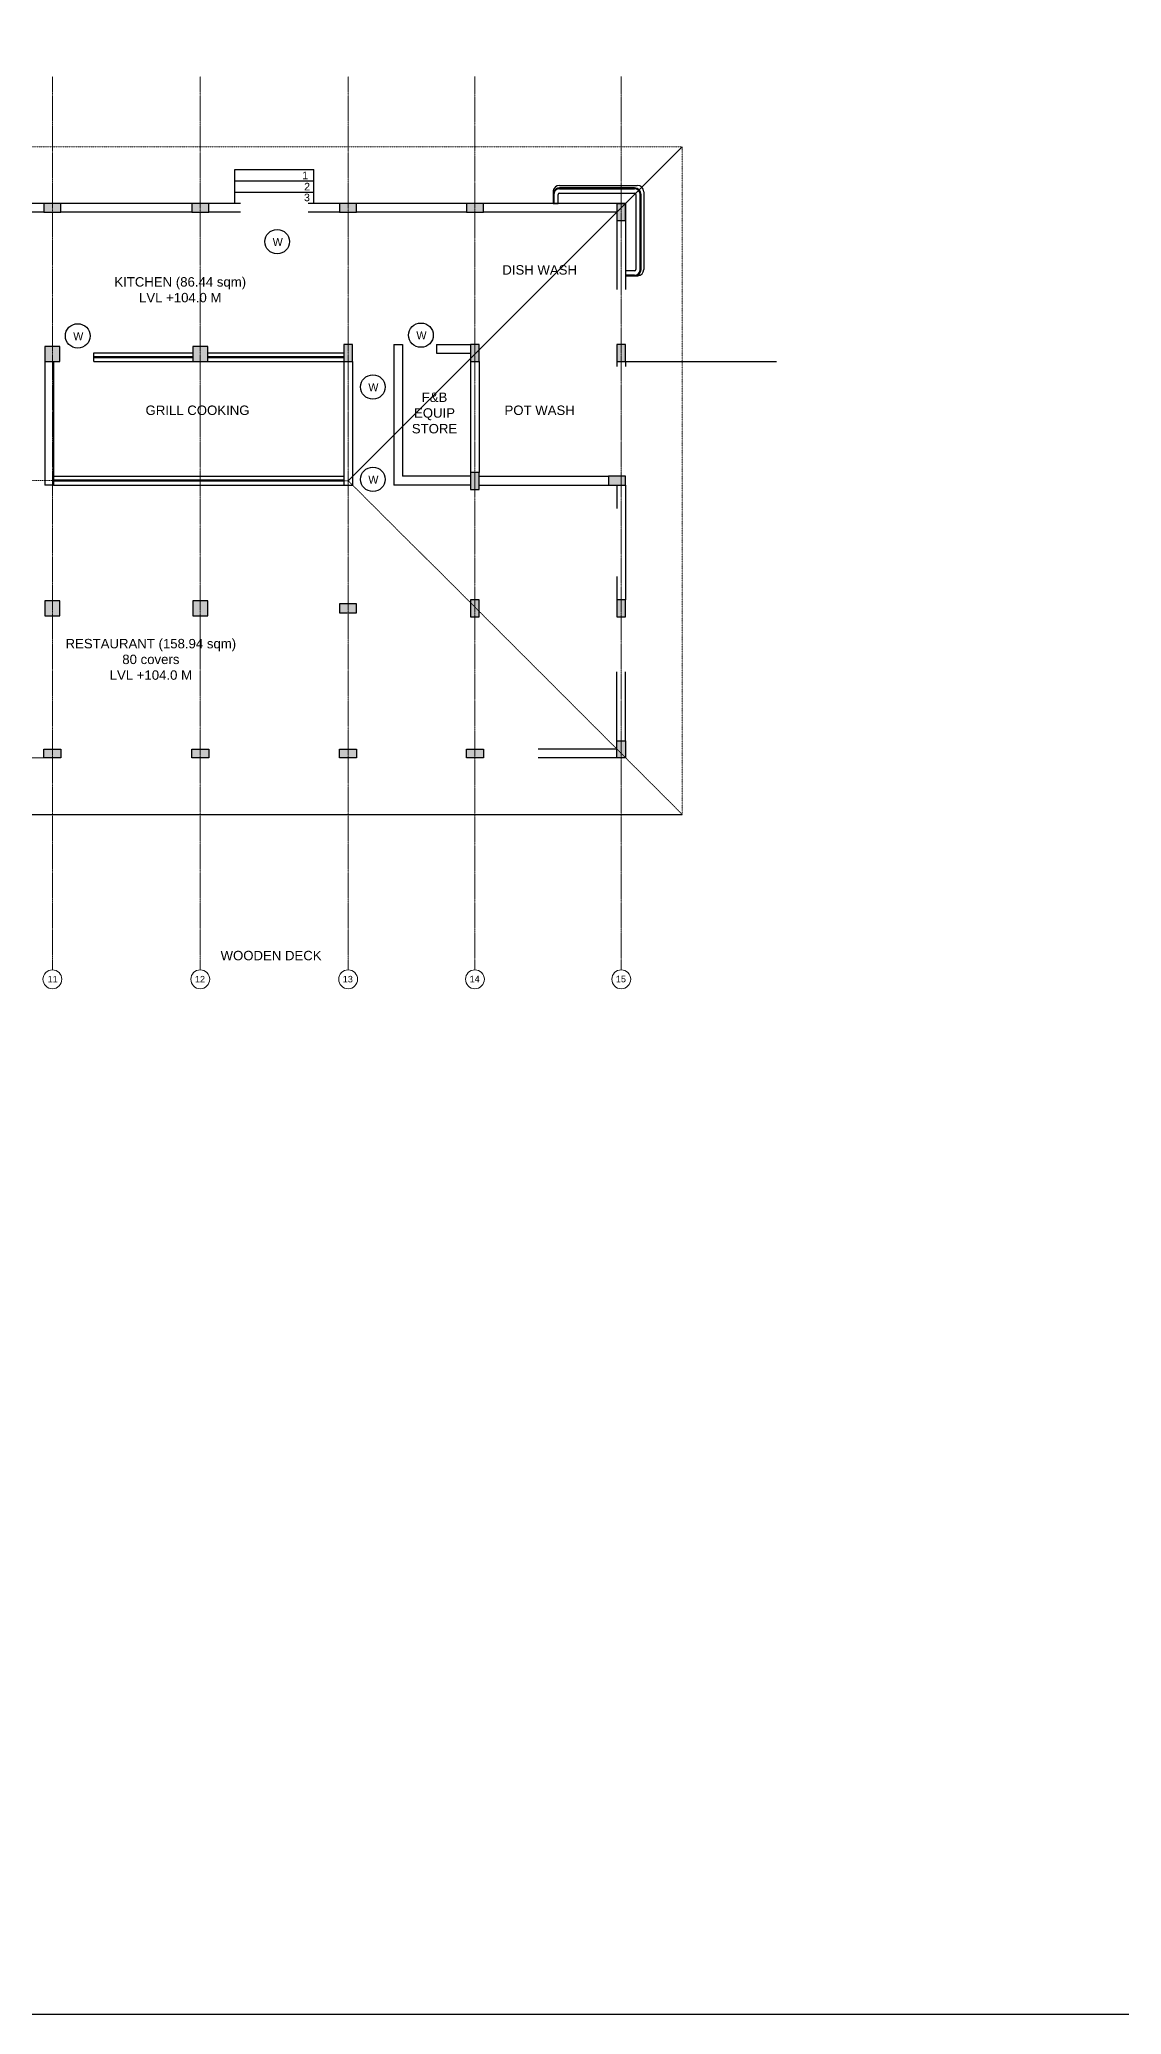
# Model space of a CAD drawing. Header units: millimetres. Extents: x 2659630 to 6742168, y -2425387 to -732288.
# Drawn here: x 2978438 to 3007119, y -1147870 to -1095501 of the extents above; entities that cross this region are included whole.
import ezdxf
from ezdxf.enums import TextEntityAlignment as Align

# ---------------------------------------------------------------- set-up
doc = ezdxf.new("R2010")
doc.units = ezdxf.units.MM
for name, pattern in [('DASHED', [0.75, 0.5, -0.25]), ('Grid Line', [22.225, 12.7, -3.175, 3.175, -3.175]), ('Hidden', [7.14375, 4.7625, -2.38125]), ('Overhead', [3.96875, 2.38125, -1.5875])]:
    doc.linetypes.add(name, pattern=pattern)
for name, color, linetype, lineweight in [('A-ANNO-DIMS', 211, 'Continuous', 9), ('A-DETL-THIN', 151, 'Continuous', 18), ('A-ELEV-05', 233, 'Continuous', 0), ('A-FLOR-OVHD', 1, 'Overhead', 18), ('A-GENM', 13, 'Continuous', 18), ('A-hatch', 253, 'Continuous', 0), ('A-PLASTER', 50, 'Continuous', 0), ('A-STRUCTURE ABOVE', 251, 'DASHED', 0), ('A-WALL', 113, 'Continuous', 9), ('A-WALL-PATT', 111, 'Continuous', 0), ('S-GRID', 1, 'Continuous', 9), ('S-GRID-IDEN', 1, 'Continuous', 9)]:
    doc.layers.add(name, color=color, linetype=linetype, lineweight=lineweight)
for name, color, linetype in [('A-LINE 08', 8, 'Continuous'), ('S-COLUMN', 1, 'Continuous'), ('S-COLUMN NO', 2, 'Continuous')]:
    doc.layers.add(name, color=color, linetype=linetype)
doc.layers.get('A-ANNO-DIMS').off()
doc.styles.add('Arial', font='arial.ttf', dxfattribs={"height": 123})
doc.styles.add('Arial_6', font='arial.ttf', dxfattribs={"height": 122.941617})
doc.styles.add('style1', font='handlet.shx')

# ---------------------------------------------------------------- blocks, each defined once
blk = doc.blocks.new('A$C2D2C472C')
at = {"layer": 'A-WALL-PATT'}
h = blk.add_hatch(dxfattribs=at)
h.set_pattern_fill('ANSI37', color=256, scale=600, style=0)
h.set_pattern_definition([(45, (-102930.5, -114895.04), (-53.03301, 53.03301), []), (135, (-102930.5, -114895.04), (-53.03301, -53.03301), [])])
edge = h.paths.add_edge_path()
edge.add_line((945, 1920), (945, 2190))
edge.add_arc((910, 2190), 35, 359.9997, 449.9997)
edge.add_line((910, 2225), (207, 2225))
edge.add_arc((206, 2190), 34.8, 89.6479, 180.3515)
edge.add_line((172, 2190), (172, 990))
edge.add_arc((206, 990), 34.9, 179.8778, 270.1222)
edge.add_line((207, 955), (480, 955))
edge.add_line((480, 955), (480, 840))
edge.add_line((480, 840), (207, 840))
edge.add_arc((206, 990), 150, 192.8759, 270.0054, ccw=False)
edge.add_line((60, 956), (60, 2190))
edge.add_arc((204, 2196), 144, 89.0594, 182.2702, ccw=False)
edge.add_arc((117, -14981489), 14983828, 89.9969678, 89.9996576, ccw=False)
edge.add_arc((910, 2190), 150, 45.0021, 89.9973, ccw=False)
edge.add_arc((910, 2190), 150, -0.0027, 45.0021, ccw=False)
edge.add_line((1060, 2190), (1060, 1920))
edge.add_line((1060, 1920), (945, 1920))
at = {"layer": 'A-DETL-THIN'}
for p, q in [((480, 1920), (480, 1470)), ((710, 1920), (480, 1920))]:
    blk.add_line(p, q, dxfattribs=at)
at = {"layer": 'A-FLOR-OVHD'}
blk.add_lwpolyline([(1060, 1920, 0.457355), (890, 2120), (450, 2120, 0.414214), (280, 1950), (280, 1010, 0.414214), (450, 840), (480, 840), (480, 1920), (1060, 1920)], format="xyb", close=True, dxfattribs=at)
at = {"layer": 'A-GENM'}
for centre, start, end in [((207, 2190, 0), 89.9997, 179.9997), ((207, 990, 0), 179.9997, 192.8569), ((207, 990, 0), 192.8569, 205.714), ((207, 990, 0), 205.714, 218.5711), ((207, 990, 0), 218.5711, 231.4283), ((207, 990, 0), 231.4283, 244.2854), ((207, 990, 0), 244.2854, 269.9997)]:
    blk.add_arc(centre, 170, start, end, dxfattribs=at)
at = {"layer": 'A-PLASTER'}
for p, q in [((37, 2190, 0), (37, 990, 0)), ((910, 2360, 0), (207, 2360, 0)), ((1080, 1920), (1080, 2190, 0)), ((207, 820, 0), (480, 820, 0))]:
    blk.add_line(p, q, dxfattribs=at)
for centre, start, end in [((207, 2190, 0), 90, 180), ((910, 2190, 0), 359.9997, 89.9997), ((207, 990, 0), 180, 192.8571), ((207, 990, 0), 192.8571, 205.7143), ((207, 990, 0), 205.7143, 218.5714), ((207, 990, 0), 218.5714, 231.4286), ((207, 990, 0), 231.4286, 244.2857), ((207, 990, 0), 244.2857, 270)]:
    blk.add_arc(centre, 170, start, end, dxfattribs=at)
at = {"layer": 'A-WALL'}
blk.add_lwpolyline([(945, 1920), (945, 2190, 0.414213), (910, 2225), (207, 2225, 0.417815), (172, 2190), (172, 990, 0.415463), (207, 955), (480, 955), (480, 840), (207, 840, -0.34985), (60, 956), (60, 2190, -0.430724), (207, 2340, -0.000012), (910, 2340, -0.198891), (1016, 2296, -0.198934), (1060, 2190), (1060, 1920)], format="xyb", close=True, dxfattribs=at)
blk = doc.blocks.new('vvv')
at = {"layer": 'A-hatch', "true_color": 0x939598}
h = blk.add_hatch(color=252, dxfattribs=at)
h.dxf.hatch_style = 1
h.paths.add_polyline_path([(-108013, -276340), (-108413, -276340), (-108413, -276740), (-108013, -276740)])
h.paths.add_polyline_path([(-104093, -276340), (-104493, -276340), (-104493, -276740), (-104093, -276740)])
h.paths.add_polyline_path([(-100148, -276425), (-100598, -276425), (-100598, -276655), (-100148, -276655)])
h.paths.add_polyline_path([(-97127, -276396), (-97127, -276765), (-96897, -276765), (-96897, -276626)])
h.paths.add_polyline_path([(-96897, -276315), (-97127, -276315), (-97127, -276396), (-96897, -276626)])
h.paths.add_polyline_path([(-93018, -276315), (-93248, -276315), (-93248, -276765), (-93018, -276765)])
h.paths.add_polyline_path([(-93018, -280055), (-93248, -280055), (-93248, -280275), (-93018, -280505)])
h.paths.add_polyline_path([(-93248, -280275), (-93248, -280275), (-93248, -280505), (-93018, -280505), (-93018, -280505)])
h.paths.add_polyline_path([(-96787, -280275), (-97237, -280275), (-97237, -280505), (-96787, -280505)])
h.paths.add_polyline_path([(-100148, -280275), (-100598, -280275), (-100598, -280505), (-100148, -280505)])
h.paths.add_polyline_path([(-104068, -280275), (-104518, -280275), (-104518, -280505), (-104068, -280505)])
h.paths.add_polyline_path([(-107988, -280275), (-108438, -280275), (-108438, -280505), (-107988, -280505)])
h.paths.add_polyline_path([(-111908, -280055), (-112358, -280055), (-112358, -280505), (-111908, -280505)])
h.paths.add_polyline_path([(-96897, -272935), (-97127, -272935), (-97127, -273385), (-96897, -273385)])
h.paths.add_polyline_path([(-93018, -273040), (-93468, -273040), (-93468, -273270), (-93018, -273270)])
h.paths.add_polyline_path([(-93018, -269545), (-93248, -269545), (-93248, -269995), (-93018, -269995)])
h.paths.add_polyline_path([(-96897, -269683), (-97127, -269913), (-97127, -269995), (-96897, -269995)])
h.paths.add_polyline_path([(-96897, -269683), (-96897, -269545), (-97127, -269545), (-97127, -269913)])
h.paths.add_polyline_path([(-100258, -269545), (-100488, -269545), (-100488, -269995), (-100258, -269995)])
h.paths.add_polyline_path([(-104093, -269595), (-104493, -269595), (-104493, -269995), (-104093, -269995)])
h.paths.add_polyline_path([(-108013, -269595), (-108413, -269595), (-108413, -269995), (-108013, -269995)])
h.paths.add_polyline_path([(-115828, -265805), (-116278, -265805), (-116278, -266255), (-115828, -266255)])
h.paths.add_polyline_path([(-111908, -265805), (-112358, -265805), (-112358, -266255), (-111908, -266255)])
h.paths.add_polyline_path([(-107988, -265805), (-108438, -265805), (-108438, -266035), (-107988, -266035)])
h.paths.add_polyline_path([(-104068, -265805), (-104518, -265805), (-104518, -266035), (-104068, -266035)])
h.paths.add_polyline_path([(-100148, -265805), (-100598, -265805), (-100598, -266035), (-100148, -266035)])
h.paths.add_polyline_path([(-96787, -265805), (-97237, -265805), (-97237, -266035), (-96787, -266035)])
h.paths.add_polyline_path([(-93018, -265805), (-93248, -266035), (-93248, -266255), (-93018, -266255)])
h.paths.add_polyline_path([(-93018, -265805), (-93018, -265805), (-93248, -265805), (-93248, -266035)])
h.paths.add_polyline_path([(-115828, -280055), (-116278, -280055), (-116278, -280505), (-115828, -280505)])
at = {"layer": 'A-ELEV-05', "color": 253}
blk.add_line((-111908, -280505), (-108438, -280505), dxfattribs=at)
at = {"layer": 'A-LINE 08', "color": 253}
for p, q in [((-100368, -273155), (-91518, -264305)), ((-103378, -264905), (-101284, -264905)), ((-103378, -265805), (-103378, -264905)), ((-101284, -265805), (-101284, -264905)), ((-103378, -265205), (-101284, -265205)), ((-103378, -265505), (-101284, -265505)), ((-94938, -265495), (-94938, -265805)), ((-94768, -265325), (-92708, -265325)), ((-92778, -265394), (-94768, -265394)), ((-94768, -265414), (-92778, -265414)), ((-92778, -265414), (-94768, -265414)), ((-92538, -265495), (-92538, -267555)), ((-108435, -265805), (-111913, -265805)), ((-107988, -265805), (-108438, -265805)), ((-108438, -265805), (-108438, -266035)), ((-104518, -265805), (-107988, -265805)), ((-107988, -266035), (-107988, -265805)), ((-104068, -265805), (-104518, -265805)), ((-104518, -265805), (-104518, -266035)), ((-103228, -265805), (-104068, -265805)), ((-104068, -266035), (-104068, -265805)), ((-100598, -265805), (-101428, -265805)), ((-100148, -265805), (-100598, -265805)), ((-100598, -265805), (-100598, -266035)), ((-97237, -265805), (-100148, -265805)), ((-100148, -266035), (-100148, -265805)), ((-96787, -265805), (-97237, -265805)), ((-97237, -265805), (-97237, -266035)), ((-93248, -265805), (-96787, -265805)), ((-96787, -266035), (-96787, -265805)), ((-94938, -265805), (-94918, -265805)), ((-94918, -265805), (-94918, -265564)), ((-94918, -265564), (-94918, -265805)), ((-94918, -265805), (-94803, -265805)), ((-94803, -265805), (-94803, -265564)), ((-94768, -265529), (-92778, -265529)), ((-93248, -265805), (-93018, -265805)), ((-93018, -265805), (-93248, -265805)), ((-93248, -265805), (-93248, -266255)), ((-93018, -265805), (-93018, -266255)), ((-93018, -266255), (-93018, -265805)), ((-92743, -265564), (-92743, -267555)), ((-92628, -265564), (-92628, -267555)), ((-92628, -267555), (-92628, -265564)), ((-92608, -267555), (-92608, -265564)), ((-108438, -266035), (-111908, -266035)), ((-108438, -266035), (-107988, -266035)), ((-104518, -266035), (-107988, -266035)), ((-104518, -266035), (-104068, -266035)), ((-103228, -266035), (-104063, -266035)), ((-100593, -266035), (-101428, -266035)), ((-100598, -266035), (-100148, -266035)), ((-97237, -266035), (-100148, -266035)), ((-97237, -266035), (-96787, -266035)), ((-93248, -266035), (-96787, -266035)), ((-93248, -266255), (-93248, -268089)), ((-93248, -266255), (-93018, -266255)), ((-93018, -266255), (-93018, -268089)), ((-92778, -267590), (-93018, -267590)), ((-93018, -267590), (-93018, -267705)), ((-92778, -267705), (-93018, -267705)), ((-93018, -267705), (-93018, -267725)), ((-93018, -267705), (-92778, -267705)), ((-93018, -267725), (-92778, -267725)), ((-92778, -267725), (-92708, -267725)), ((-108413, -269595), (-108413, -269995)), ((-108013, -269595), (-108413, -269595)), ((-108013, -269995), (-108013, -269595)), ((-104093, -269595), (-104493, -269595)), ((-104493, -269595), (-104493, -269995)), ((-104093, -269995), (-104093, -269595)), ((-100258, -269545), (-100488, -269545)), ((-100488, -269545), (-100488, -269995)), ((-100258, -269995), (-100258, -269545)), ((-99159, -269545), (-99159, -273270)), ((-99159, -269545), (-98929, -269545)), ((-98929, -269545), (-98929, -273040)), ((-98029, -269545), (-97127, -269545)), ((-98029, -269545), (-98029, -269775)), ((-96897, -269545), (-97127, -269545)), ((-97127, -269545), (-97127, -269995)), ((-96897, -269995), (-96897, -269545)), ((-93018, -269545), (-93248, -269545)), ((-93248, -269545), (-93248, -269995)), ((-93018, -269995), (-93018, -269545)), ((-108413, -269995), (-108413, -273270)), ((-108413, -269995), (-108013, -269995)), ((-108183, -269995), (-108183, -273270)), ((-107113, -269765), (-104493, -269765)), ((-107113, -269995), (-107113, -269765)), ((-107113, -269995), (-104493, -269995)), ((-104493, -269995), (-104093, -269995)), ((-104093, -269765), (-100488, -269765)), ((-104093, -269995), (-100488, -269995)), ((-100488, -269995), (-100258, -269995)), ((-100488, -269995), (-100488, -273270)), ((-100258, -269995), (-100258, -273270)), ((-98029, -269775), (-97127, -269775)), ((-97127, -269995), (-96897, -269995)), ((-97127, -269995), (-97127, -272935)), ((-96897, -269995), (-96897, -272935)), ((-93248, -269995), (-93018, -269995)), ((-93248, -269995), (-93248, -270128)), ((-93018, -269995), (-89018, -269995)), ((-93018, -269995), (-93018, -270128)), ((-108183, -273270), (-108413, -273270)), ((-108183, -273040), (-100488, -273040)), ((-108183, -273270), (-100488, -273270)), ((-100488, -273270), (-100258, -273270)), ((-97127, -273270), (-99159, -273270)), ((-97127, -273040), (-98929, -273040)), ((-96897, -272935), (-97127, -272935)), ((-97127, -272935), (-97127, -273385)), ((-96897, -273385), (-96897, -272935)), ((-96897, -273040), (-93468, -273040)), ((-96897, -273270), (-93468, -273270)), ((-93018, -273040), (-93468, -273040)), ((-93468, -273040), (-93468, -273270)), ((-93468, -273270), (-93018, -273270)), ((-93248, -273270), (-93248, -273892)), ((-93018, -273270), (-93018, -273040)), ((-93018, -273270), (-93018, -276315)), ((-93018, -273270), (-93018, -276315)), ((-97127, -273385), (-96897, -273385)), ((-93248, -275692), (-93248, -276315)), ((-108013, -276340), (-108413, -276340)), ((-108413, -276340), (-108413, -276740)), ((-108013, -276740), (-108013, -276340)), ((-104493, -276340), (-104493, -276740)), ((-104093, -276340), (-104493, -276340)), ((-104093, -276740), (-104093, -276340)), ((-100148, -276425), (-100598, -276425)), ((-100598, -276425), (-100598, -276655)), ((-100148, -276655), (-100148, -276425)), ((-96897, -276315), (-97127, -276315)), ((-97127, -276315), (-97127, -276765)), ((-96897, -276765), (-96897, -276315)), ((-93018, -276315), (-93248, -276315)), ((-93248, -276315), (-93248, -276765)), ((-93018, -276765), (-93018, -276315)), ((-108413, -276740), (-108013, -276740)), ((-104493, -276740), (-104093, -276740)), ((-100598, -276655), (-100148, -276655)), ((-97127, -276765), (-96897, -276765)), ((-93248, -276765), (-93018, -276765)), ((-93248, -280055), (-93248, -278220)), ((-93018, -280055), (-93018, -278220)), ((-93248, -280505), (-93248, -280055)), ((-93248, -280055), (-93018, -280055)), ((-93018, -280055), (-93018, -280505)), ((-108438, -280275), (-107988, -280275)), ((-108438, -280505), (-108438, -280275)), ((-107988, -280505), (-108438, -280505)), ((-107988, -280275), (-107988, -280505)), ((-104518, -280505), (-104518, -280275)), ((-104518, -280275), (-104068, -280275)), ((-104068, -280505), (-104518, -280505)), ((-104068, -280275), (-104068, -280505)), ((-100598, -280275), (-100148, -280275)), ((-100598, -280505), (-100598, -280275)), ((-100148, -280505), (-100598, -280505)), ((-100148, -280275), (-100148, -280505)), ((-97237, -280505), (-97237, -280275)), ((-97237, -280275), (-96787, -280275)), ((-96787, -280505), (-97237, -280505)), ((-96787, -280275), (-96787, -280505)), ((-93248, -280275), (-95332, -280275)), ((-93248, -280505), (-95332, -280505)), ((-93018, -280505), (-93248, -280505)), ((-148428, -282004), (-91518, -282005))]:
    blk.add_line(p, q, dxfattribs=at)
for points in [[(-104493, -269871), (-107113, -269871), (-107113, -269888), (-104493, -269888)], [(-104093, -269888), (-100488, -269888), (-100488, -269871), (-104093, -269871)]]:
    blk.add_lwpolyline(points, dxfattribs=at)
blk.add_lwpolyline([(-108183, -273146), (-108183, -273163), (-100488, -273163), (-100488, -273146)], close=True, dxfattribs=at)
for centre, radius, start, end in [((-94768, -265495), 170, 172.4031, 180.0569), ((-94768, -265564), 170, 154.2854, 179.9997), ((-94768, -265495), 170, 89.9997, 172.4031), ((-94768, -265564), 170, 141.4283, 154.2854), ((-94768, -265564), 150, 154.2854, 179.9997), ((-94768, -265564), 150, 154.2854, 167.1426), ((-94768, -265564), 150, 141.4283, 154.2854), ((-94768, -265564), 150, 141.4283, 154.2854), ((-94768, -265564), 170, 128.5711, 141.4283), ((-94768, -265564), 150, 128.5712, 141.4283), ((-94768, -265564), 150, 128.5711, 141.4283), ((-94768, -265564), 170, 115.714, 128.5711), ((-94768, -265564), 150, 115.714, 128.5711), ((-94768, -265564), 150, 115.714, 128.5711), ((-94768, -265564), 170, 102.8569, 115.714), ((-94768, -265564), 150, 102.8569, 115.714), ((-94768, -265564), 150, 102.8569, 115.714), ((-94768, -265564), 170, 89.9997, 102.8569), ((-94768, -265564), 150, 89.9997, 102.8569), ((-94768, -265564), 150, 89.9997, 102.8569), ((-92778, -265564), 170, 359.9997, 89.9997), ((-92778, -265564), 150, 80.0011, 89.9997), ((-92778, -265564), 150, 359.9997, 89.9997), ((-92778, -265564), 150, 70.0004, 79.9997), ((-92778, -265564), 150, 60.001, 69.9997), ((-92708, -265495), 170, 359.9997, 89.9997), ((-92778, -265564), 150, 50.0029, 59.9997), ((-92778, -265564), 150, 40.0034, 49.9997), ((-92778, -265564), 150, 30.0011, 39.9997), ((-92778, -265564), 150, 20.0004, 29.9997), ((-94768, -265564), 150, 167.1426, 179.9997), ((-94768, -265564), 35, 89.9997, 179.9997), ((-92778, -265564), 35, 359.9997, 89.9997), ((-92778, -265564), 150, 10.0011, 19.9997), ((-92778, -265564), 150, 359.9997, 9.9997), ((-92778, -267555), 150, 269.9997, 359.9997), ((-92778, -267555), 170, 269.9997, 359.9997), ((-92778, -267555), 35, 269.9997, 359.9997), ((-92778, -267555), 150, 269.9997, 359.9997), ((-92708, -267555), 170, 276.1879, 359.9997), ((-92708, -267555), 170, 269.9997, 276.1879)]:
    blk.add_arc(centre, radius, start, end, dxfattribs=at)
for centre in [(-102254, -266817), (-107540, -269316), (-98444, -269297), (-99718, -270670), (-99718, -273121)]:
    blk.add_ellipse(centre, major_axis=(329, 0), ratio=0.97954, start_param=-6.283185, end_param=0, dxfattribs=at)
at = {"layer": 'A-STRUCTURE ABOVE', "color": 252, "linetype": 'Hidden', "ltscale": 0.005, "true_color": 0x939598}
for p, q in [((-148428, -264304), (-91518, -264305)), ((-91518, -264305), (-91518, -282005)), ((-100368, -273155), (-139578, -273154)), ((-100368, -273155), (-91518, -282005))]:
    blk.add_line(p, q, dxfattribs=at)
at = {"layer": 'S-GRID', "color": 253, "linetype": 'Grid Line'}
for p, q in [((-108213, -286127), (-108213, -262440)), ((-104293, -286127), (-104293, -262440)), ((-100373, -286127), (-100373, -262440)), ((-97012, -262440), (-97012, -286127)), ((-93133, -262440), (-93133, -286127))]:
    blk.add_line(p, q, dxfattribs=at)
at = {"layer": 'S-GRID-IDEN', "color": 253}
for centre in [(-108213, -286377), (-104293, -286377), (-100373, -286377), (-97012, -286377), (-93133, -286377)]:
    blk.add_circle(centre, 250, dxfattribs=at)
at = {"layer": 'A-ANNO-DIMS', "color": 253, "xscale": -1}
blk.add_blockref('A$C2D2C472C', (-112203, -286424), dxfattribs=at)
at = {"layer": 'A-LINE 08', "color": 253, "char_height": 200, "width": 185.13, "attachment_point": 3, "rotation": 359.9997, "line_spacing_factor": 0.938532, "style": 'Arial_6'}
for s, insert in [('1', (-101434, -264962)), ('2', (-101382, -265258)), ('3', (-101387, -265545))]:
    blk.add_mtext(s, dxfattribs=dict(at, insert=insert))
at = {"layer": 'A-LINE 08', "color": 253, "char_height": 250, "attachment_point": 3, "style": 'Arial'}
for s, insert, width in [('\\pxqc;DISH WASH', (-92003, -267441), 6586.35), ('\\pxqc;KITCHEN (86.44 sqm)\\PLVL +104.0 M', (-102872, -267759), 3903.34), ('\\pxqc;GRILL COOKING', (-101072, -271163), 6586.35), ('\\pxqc;F&B \\PEQUIP \\PSTORE', (-94790, -270818), 6586.35), ('\\pxqc;POT WASH', (-92003, -271163), 6586.35), ('\\pxqc;RESTAURANT (158.94 sqm)\\P80 covers\\PLVL +104.0 M', (-102309, -277351), 6586.35), ('\\pxql;WOODEN DECK', (-100417, -285622), 3336.61)]:
    blk.add_mtext(s, dxfattribs=dict(at, insert=insert, width=width))
at = {"layer": 'A-LINE 08', "color": 253, "style": 'style1'}
for tag, p in [('HD1', (-102239, -266932)), ('HD4', (-112839, -268839)), ('HD4', (-107526, -269431)), ('HD4', (-98429, -269412)), ('HD6', (-108958, -269949)), ('HD6', (-99703, -270785)), ('HD4', (-119394, -271968)), ('HD4', (-113561, -271641)), ('HD4', (-109277, -271641)), ('HD6', (-108958, -273229)), ('HD6', (-99703, -273236)), ('HD3', (-115588, -274927)), ('HD4', (-119382, -276083)), ('HD5', (-119238, -278311)), ('HD5', (-118043, -278311)), ('HD5', (-116825, -278311))]:
    blk.add_attdef(tag, text='', height=212, dxfattribs=at).set_placement(p, align=Align.CENTER)
at = {"layer": 'S-GRID-IDEN', "color": 253, "style": 'Arial'}
for s, p in [('11', (-108338, -286458)), ('12', (-104434, -286458)), ('13', (-100515, -286458)), ('14', (-97153, -286455)), ('15', (-93275, -286455))]:
    blk.add_text(s, height=172.1, dxfattribs=at).set_placement(p)

msp = doc.modelspace()

# ---------------------------------------------------------------- block references
at = {"layer": 'S-COLUMN', "ltscale": 2500}
ref = msp.add_blockref('vvv', (3086991.653, -834044.305), dxfattribs=at)
ref.add_attrib('HD4', 'W', dxfattribs={"layer": 'A-LINE 08', "color": 253, "ltscale": 2500, "height": 212.147, "style": 'style1'}).set_placement((2988562.72, -1103455.877), align=Align.CENTER)
ref.add_attrib('HD6', 'W', dxfattribs={"layer": 'A-LINE 08', "color": 253, "ltscale": 2500, "height": 212.147, "style": 'style1'}).set_placement((2987288.444, -1104828.897), align=Align.CENTER)
ref.add_attrib('HD6', 'W', dxfattribs={"layer": 'A-LINE 08', "color": 253, "ltscale": 2500, "height": 212.147, "style": 'style1'}).set_placement((2987288.435, -1107279.978), align=Align.CENTER)
ref.add_attrib('HD4', 'W', dxfattribs={"layer": 'A-LINE 08', "color": 253, "ltscale": 2500, "height": 212.147, "style": 'style1'}).set_placement((2979465.732, -1103474.832), align=Align.CENTER)
ref.add_attrib('HD1', 'W', dxfattribs={"layer": 'A-LINE 08', "color": 253, "ltscale": 2500, "height": 212.147, "style": 'style1'}).set_placement((2984752.58, -1100976.248), align=Align.CENTER)

# ---------------------------------------------------------------- next in the draw order: linework, layer by layer
at = {"layer": 'S-COLUMN NO', "ltscale": 2500}
msp.add_lwpolyline([(2924994.645, -1040135.232), (3146948.704, -1040135.232), (3146948.704, -1147869.58), (2924994.645, -1147869.58)], close=True, dxfattribs=at)

doc.saveas('drawing.dxf')
